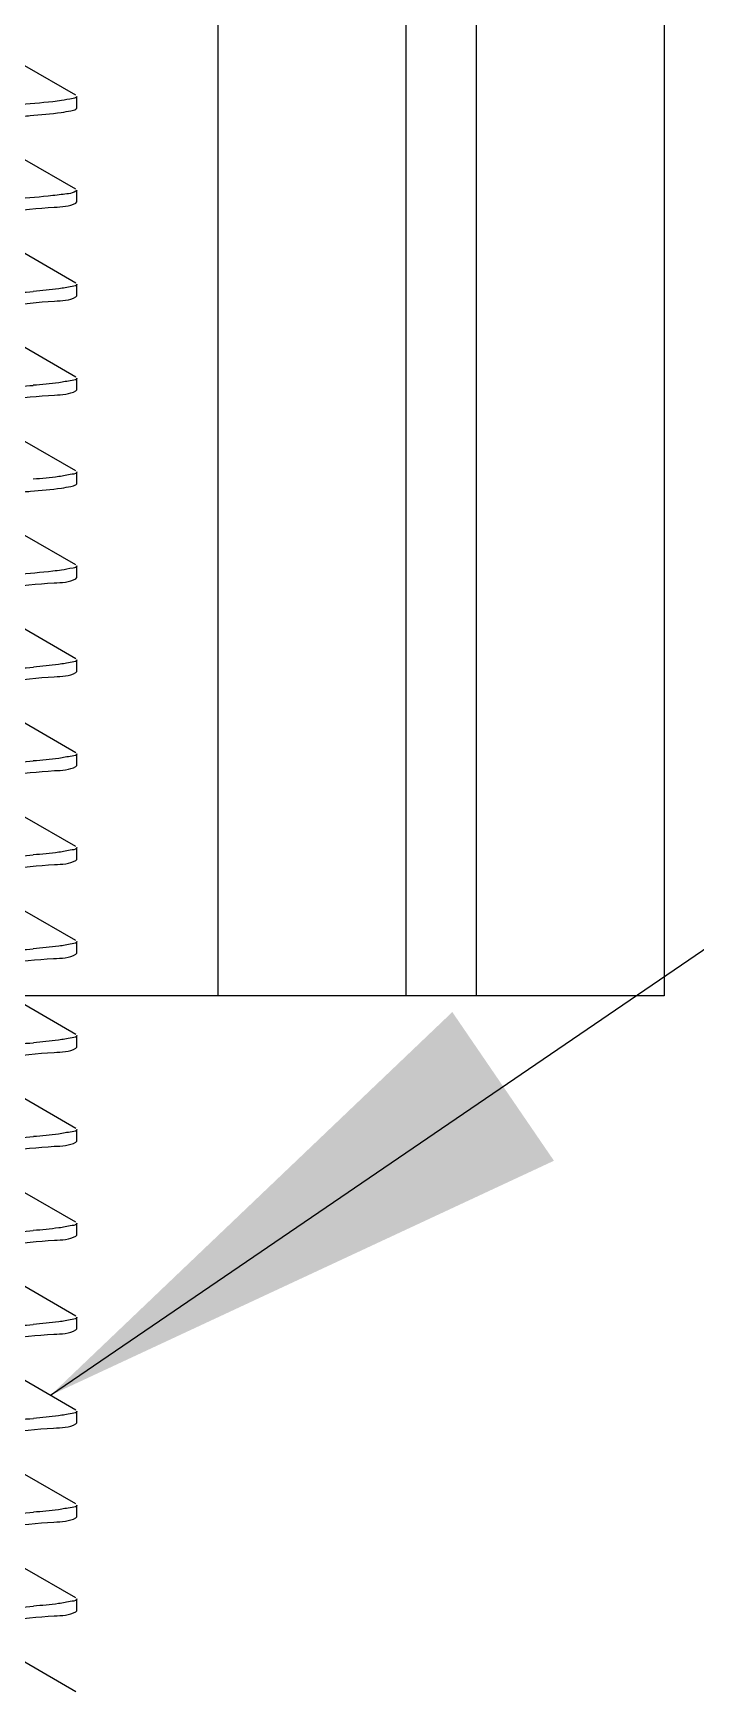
# Model space of a CAD drawing. Extents: x 54907 to 703237, y -798661 to -546661.
# Drawn here: x 370508.3 to 370689.6, y -582677 to -582222.8 of the extents above; entities that cross this region are included whole.
import ezdxf

# ---------------------------------------------------------------- set-up
doc = ezdxf.new("R2010")
doc.units = 0
doc.header["$LTSCALE"] = 1000
doc.header["$MEASUREMENT"] = 0
doc.styles.get("Standard").update_dxf_attribs({"font": 'gbenor.shx', "bigfont": 'gbcbig.shx'})
doc.dimstyles.get("Standard").update_dxf_attribs({"dimscale": 100, "dimtxt": 3.5, "dimasz": 1, "dimexe": 2.5, "dimexo": 3, "dimgap": 1.5, "dimtad": 1, "dimdec": 0, "dimzin": 0, "dimdsep": 46, "dimtxsty": 'Standard', "dimblk": 'ARCHTICK', "dimcen": 0.09, "dimadec": 0, "dimazin": 0, "dimtfac": 1, "dimtdec": 0, "dimtix": 1, "dimtmove": 2, "dimatfit": 3, "dimfxl": 0, "dimtolj": 1, "dimtzin": 0, "dimarcsym": 0})

# ---------------------------------------------------------------- blocks, each defined once
blk = doc.blocks.new('gfhhrryyfd')
at = {"linetype": 'Continuous'}
for p, q in [((3693422.89, -1741005.43), (3693422.89, -1744418.97)), ((3693457.18, -1741005.43), (3693457.18, -1744418.97)), ((3693470.04, -1741005.43), (3693470.04, -1744418.97)), ((3693504.33, -1741005.43), (3693504.33, -1744418.97)), ((3693397.01, -1744254.57), (3693387.71, -1744249.19)), ((3693397.18, -1744256.9), (3693397.18, -1744254.76)), ((3693397.18, -1744256.9), (3693397.18, -1744254.76)), ((3693397.01, -1744257.09), (3693397.18, -1744256.9)), ((3693397.01, -1744271.72), (3693387.71, -1744266.33)), ((3693397.01, -1744274.24), (3693397.18, -1744274.05)), ((3693397.18, -1744274.05), (3693397.18, -1744271.91)), ((3693397.18, -1744274.05), (3693397.18, -1744271.91)), ((3693397.01, -1744288.86), (3693387.71, -1744283.48)), ((3693397.18, -1744291.19), (3693397.18, -1744289.05)), ((3693397.18, -1744291.19), (3693397.18, -1744289.05)), ((3693397.01, -1744291.38), (3693397.18, -1744291.19)), ((3693397.01, -1744306.01), (3693387.71, -1744300.62)), ((3693397.18, -1744308.34), (3693397.18, -1744306.2)), ((3693397.18, -1744308.34), (3693397.18, -1744306.2)), ((3693397.01, -1744308.53), (3693397.18, -1744308.34)), ((3693397.01, -1744323.15), (3693387.71, -1744317.77)), ((3693397.01, -1744325.67), (3693397.18, -1744325.48)), ((3693397.18, -1744325.48), (3693397.18, -1744323.34)), ((3693397.18, -1744325.48), (3693397.18, -1744323.34)), ((3693397.01, -1744340.3), (3693387.71, -1744334.91)), ((3693397.18, -1744342.63), (3693397.18, -1744340.49)), ((3693397.18, -1744342.63), (3693397.18, -1744340.49)), ((3693397.01, -1744342.82), (3693397.18, -1744342.63)), ((3693397.01, -1744357.44), (3693387.71, -1744352.06)), ((3693397.18, -1744359.78), (3693397.18, -1744357.63)), ((3693397.18, -1744359.78), (3693397.18, -1744357.63)), ((3693397.01, -1744359.96), (3693397.18, -1744359.78)), ((3693397.01, -1744374.59), (3693387.71, -1744369.2)), ((3693397.01, -1744377.11), (3693397.18, -1744376.92)), ((3693397.18, -1744376.92), (3693397.18, -1744374.78)), ((3693397.18, -1744376.92), (3693397.18, -1744374.78)), ((3693397.01, -1744391.73), (3693387.71, -1744386.35)), ((3693397.18, -1744394.07), (3693397.18, -1744391.92)), ((3693397.18, -1744394.07), (3693397.18, -1744391.92)), ((3693397.01, -1744394.25), (3693397.18, -1744394.07)), ((3693397.01, -1744408.88), (3693387.71, -1744403.49)), ((3693397.18, -1744411.21), (3693397.18, -1744409.07)), ((3693397.18, -1744411.21), (3693397.18, -1744409.07)), ((3693397.01, -1744411.4), (3693397.18, -1744411.21)), ((3693504.33, -1744418.97), (3693387.71, -1744418.97)), ((3693397.01, -1744426.03), (3693387.71, -1744420.64)), ((3693397.01, -1744428.54), (3693397.18, -1744428.36)), ((3693397.18, -1744428.36), (3693397.18, -1744426.21)), ((3693397.18, -1744428.36), (3693397.18, -1744426.21)), ((3693397.01, -1744443.17), (3693387.71, -1744437.78)), ((3693397.18, -1744445.5), (3693397.18, -1744443.36)), ((3693397.18, -1744445.5), (3693397.18, -1744443.36)), ((3693397.01, -1744445.69), (3693397.18, -1744445.5)), ((3693397.01, -1744460.32), (3693387.71, -1744454.93)), ((3693397.18, -1744462.65), (3693397.18, -1744460.5)), ((3693397.18, -1744462.65), (3693397.18, -1744460.5)), ((3693397.01, -1744462.83), (3693397.18, -1744462.65)), ((3693397.01, -1744477.46), (3693387.71, -1744472.07)), ((3693397.01, -1744479.98), (3693397.18, -1744479.79)), ((3693397.18, -1744479.79), (3693397.18, -1744477.65)), ((3693397.18, -1744479.79), (3693397.18, -1744477.65)), ((3693397.01, -1744494.61), (3693387.71, -1744489.22)), ((3693397.18, -1744496.94), (3693397.18, -1744494.79)), ((3693397.18, -1744496.94), (3693397.18, -1744494.79)), ((3693397.01, -1744497.12), (3693397.18, -1744496.94)), ((3693397.01, -1744511.75), (3693387.71, -1744506.36)), ((3693397.18, -1744514.08), (3693397.18, -1744511.94)), ((3693397.18, -1744514.08), (3693397.18, -1744511.94)), ((3693397.01, -1744514.27), (3693397.18, -1744514.08)), ((3693397.01, -1744528.9), (3693387.71, -1744523.51)), ((3693397.01, -1744531.42), (3693397.18, -1744531.23)), ((3693397.18, -1744531.23), (3693397.18, -1744529.08)), ((3693397.18, -1744531.23), (3693397.18, -1744529.08)), ((3693397.01, -1744546.04), (3693387.71, -1744540.65))]:
    blk.add_line(p, q, dxfattribs=at)
for centre, radius, start, end in [((3693364.4, -1743995.01), 296.41, 273.8155, 274.8057), ((3693364.54, -1744013.95), 294.61, 273.8332, 274.8048), ((3693364.17, -1744060.72), 299.29, 273.7884, 274.8061), ((3693364.39, -1744080.66), 296.48, 273.8148, 274.8057), ((3693364.54, -1744099.63), 294.65, 273.8328, 274.8049), ((3693364.61, -1744117.66), 293.77, 273.8424, 274.8038), ((3693363.87, -1744125.53), 303.07, 273.7545, 274.8058), ((3693364.16, -1744146.33), 299.4, 273.7874, 274.8061), ((3693364.39, -1744166.31), 296.56, 273.8141, 274.8057), ((3693364.54, -1744185.31), 294.7, 273.8323, 274.8049), ((3693363.97, -1744195.33), 301.85, 273.7646, 274.8065), ((3693363.86, -1744211.13), 303.2, 273.7534, 274.8058), ((3693364.15, -1744231.95), 299.51, 273.7864, 274.8061)]:
    blk.add_arc(centre, radius, start, end, dxfattribs=at)
for points, knots in [([(3693394.37, -1744255.54), (3693393.85, -1744255.62), (3693391.14, -1744255.95), (3693388.41, -1744256.16), (3693386.21, -1744256.33)], [0, 0, 0, 0, 0.191424, 1, 1, 1, 1]), ([(3693397.18, -1744254.76), (3693397.18, -1744255.03), (3693395.8, -1744255.26), (3693395.08, -1744255.44), (3693394.37, -1744255.54)], [0, 0, 0, 0, 0.274347, 1, 1, 1, 1]), ([(3693386.11, -1744258.48), (3693386.96, -1744258.41), (3693389.7, -1744258.2), (3693392.45, -1744257.96), (3693394.34, -1744257.69)], [0, 0, 0, 0, 0.307299, 1, 1, 1, 1]), ([(3693394.34, -1744257.69), (3693394.93, -1744257.61), (3693395.82, -1744257.45), (3693396.73, -1744257.25), (3693397.01, -1744257.09)], [0, 0, 0, 0, 0.643818, 1, 1, 1, 1]), ([(3693394.34, -1744272.69), (3693393.82, -1744272.77), (3693391.08, -1744273.1), (3693388.33, -1744273.32), (3693386.11, -1744273.48)], [0, 0, 0, 0, 0.191494, 1, 1, 1, 1]), ([(3693397.18, -1744271.91), (3693397.18, -1744271.99), (3693396.17, -1744272.63), (3693395.24, -1744272.57), (3693394.34, -1744272.69)], [0, 0, 0, 0, 0.089011, 1, 1, 1, 1]), ([(3693384.12, -1744275.76), (3693387.11, -1744275.56), (3693391.29, -1744274.98), (3693395.85, -1744274.9), (3693397.01, -1744274.24)], [0, 0, 0, 0, 0.690459, 1, 1, 1, 1]), ([(3693397.18, -1744289.05), (3693397.18, -1744289.36), (3693395.54, -1744289.57), (3693394.71, -1744289.79), (3693393.88, -1744289.9)], [0, 0, 0, 0, 0.271562, 1, 1, 1, 1]), ([(3693384.24, -1744292.9), (3693387.2, -1744292.7), (3693391.34, -1744292.12), (3693395.86, -1744292.04), (3693397.01, -1744291.38)], [0, 0, 0, 0, 0.690288, 1, 1, 1, 1]), ([(3693397.18, -1744306.2), (3693397.18, -1744306.51), (3693395.54, -1744306.71), (3693394.71, -1744306.94), (3693393.89, -1744307.04)], [0, 0, 0, 0, 0.271625, 1, 1, 1, 1]), ([(3693384.3, -1744310.04), (3693387.24, -1744309.84), (3693391.37, -1744309.27), (3693395.86, -1744309.19), (3693397.01, -1744308.53)], [0, 0, 0, 0, 0.690194, 1, 1, 1, 1]), ([(3693397.18, -1744323.34), (3693397.18, -1744323.65), (3693395.54, -1744323.86), (3693394.71, -1744324.08), (3693393.89, -1744324.19)], [0, 0, 0, 0, 0.271614, 1, 1, 1, 1]), ([(3693394.37, -1744326.27), (3693394.95, -1744326.19), (3693395.83, -1744326.03), (3693396.73, -1744325.83), (3693397.01, -1744325.67)], [0, 0, 0, 0, 0.643386, 1, 1, 1, 1]), ([(3693386.21, -1744327.05), (3693387.05, -1744326.99), (3693389.77, -1744326.77), (3693392.5, -1744326.53), (3693394.37, -1744326.27)], [0, 0, 0, 0, 0.307391, 1, 1, 1, 1]), ([(3693397.18, -1744340.49), (3693397.18, -1744340.76), (3693395.8, -1744340.98), (3693395.08, -1744341.17), (3693394.37, -1744341.27)], [0, 0, 0, 0, 0.274354, 1, 1, 1, 1]), ([(3693383.95, -1744344.35), (3693386.97, -1744344.15), (3693391.21, -1744343.56), (3693395.83, -1744343.49), (3693397.01, -1744342.82)], [0, 0, 0, 0, 0.690713, 1, 1, 1, 1]), ([(3693394.37, -1744341.27), (3693393.86, -1744341.34), (3693391.14, -1744341.67), (3693388.42, -1744341.89), (3693386.21, -1744342.05)], [0, 0, 0, 0, 0.19142, 1, 1, 1, 1]), ([(3693397.18, -1744357.63), (3693397.18, -1744357.95), (3693395.52, -1744358.15), (3693394.69, -1744358.38), (3693393.85, -1744358.48)], [0, 0, 0, 0, 0.271419, 1, 1, 1, 1]), ([(3693384.12, -1744361.49), (3693387.1, -1744361.28), (3693391.29, -1744360.71), (3693395.85, -1744360.63), (3693397.01, -1744359.96)], [0, 0, 0, 0, 0.690466, 1, 1, 1, 1]), ([(3693384.24, -1744378.62), (3693387.19, -1744378.42), (3693391.34, -1744377.85), (3693395.86, -1744377.77), (3693397.01, -1744377.11)], [0, 0, 0, 0, 0.690293, 1, 1, 1, 1]), ([(3693397.18, -1744374.78), (3693397.18, -1744375.09), (3693395.54, -1744375.29), (3693394.71, -1744375.52), (3693393.88, -1744375.63)], [0, 0, 0, 0, 0.271559, 1, 1, 1, 1]), ([(3693397.18, -1744391.92), (3693397.18, -1744392.23), (3693395.54, -1744392.44), (3693394.71, -1744392.66), (3693393.89, -1744392.77)], [0, 0, 0, 0, 0.271624, 1, 1, 1, 1]), ([(3693384.3, -1744395.77), (3693387.24, -1744395.56), (3693391.37, -1744394.99), (3693395.86, -1744394.91), (3693397.01, -1744394.25)], [0, 0, 0, 0, 0.690195, 1, 1, 1, 1]), ([(3693397.18, -1744409.07), (3693397.18, -1744409.38), (3693395.54, -1744409.58), (3693394.71, -1744409.81), (3693393.89, -1744409.92)], [0, 0, 0, 0, 0.271616, 1, 1, 1, 1]), ([(3693383.72, -1744412.95), (3693386.8, -1744412.74), (3693391.11, -1744412.15), (3693395.81, -1744412.09), (3693397.01, -1744411.4)], [0, 0, 0, 0, 0.691024, 1, 1, 1, 1]), ([(3693383.94, -1744430.08), (3693386.97, -1744429.88), (3693391.21, -1744429.29), (3693395.83, -1744429.22), (3693397.01, -1744428.54)], [0, 0, 0, 0, 0.690723, 1, 1, 1, 1]), ([(3693397.18, -1744426.21), (3693397.18, -1744426.53), (3693395.5, -1744426.73), (3693394.65, -1744426.96), (3693393.81, -1744427.07)], [0, 0, 0, 0, 0.271198, 1, 1, 1, 1]), ([(3693397.18, -1744443.36), (3693397.18, -1744443.67), (3693395.52, -1744443.88), (3693394.69, -1744444.1), (3693393.85, -1744444.21)], [0, 0, 0, 0, 0.271414, 1, 1, 1, 1]), ([(3693384.11, -1744447.21), (3693387.1, -1744447.01), (3693391.29, -1744446.43), (3693395.85, -1744446.36), (3693397.01, -1744445.69)], [0, 0, 0, 0, 0.690473, 1, 1, 1, 1]), ([(3693397.18, -1744460.5), (3693397.18, -1744460.81), (3693395.54, -1744461.02), (3693394.71, -1744461.25), (3693393.88, -1744461.35)], [0, 0, 0, 0, 0.271556, 1, 1, 1, 1]), ([(3693384.23, -1744464.35), (3693387.19, -1744464.15), (3693391.34, -1744463.57), (3693395.86, -1744463.5), (3693397.01, -1744462.83)], [0, 0, 0, 0, 0.690297, 1, 1, 1, 1]), ([(3693383.79, -1744481.53), (3693386.85, -1744481.32), (3693391.14, -1744480.73), (3693395.82, -1744480.66), (3693397.01, -1744479.98)], [0, 0, 0, 0, 0.690936, 1, 1, 1, 1]), ([(3693397.18, -1744477.65), (3693397.18, -1744477.96), (3693395.54, -1744478.17), (3693394.71, -1744478.39), (3693393.89, -1744478.5)], [0, 0, 0, 0, 0.271623, 1, 1, 1, 1]), ([(3693397.18, -1744494.79), (3693397.18, -1744495.11), (3693395.51, -1744495.31), (3693394.67, -1744495.54), (3693393.83, -1744495.65)], [0, 0, 0, 0, 0.271302, 1, 1, 1, 1]), ([(3693383.71, -1744498.68), (3693386.79, -1744498.47), (3693391.11, -1744497.87), (3693395.81, -1744497.81), (3693397.01, -1744497.12)], [0, 0, 0, 0, 0.691035, 1, 1, 1, 1]), ([(3693397.18, -1744511.94), (3693397.18, -1744512.26), (3693395.5, -1744512.46), (3693394.65, -1744512.69), (3693393.81, -1744512.8)], [0, 0, 0, 0, 0.27119, 1, 1, 1, 1]), ([(3693383.93, -1744515.81), (3693386.96, -1744515.6), (3693391.2, -1744515.01), (3693395.83, -1744514.95), (3693397.01, -1744514.27)], [0, 0, 0, 0, 0.690732, 1, 1, 1, 1]), ([(3693384.11, -1744532.94), (3693387.1, -1744532.74), (3693391.28, -1744532.16), (3693395.85, -1744532.08), (3693397.01, -1744531.42)], [0, 0, 0, 0, 0.69048, 1, 1, 1, 1]), ([(3693397.18, -1744529.08), (3693397.18, -1744529.4), (3693395.52, -1744529.6), (3693394.68, -1744529.83), (3693393.85, -1744529.94)], [0, 0, 0, 0, 0.271408, 1, 1, 1, 1])]:
    blk.add_open_spline(points, degree=3, knots=knots, dxfattribs=at)
for points in [[(3693393.88, -1744289.9), (3693392.34, -1744290.1), (3693390.78, -1744290.25), (3693389.23, -1744290.38)], [(3693393.89, -1744307.04), (3693392.34, -1744307.25), (3693390.78, -1744307.39), (3693389.22, -1744307.52)], [(3693393.89, -1744324.19), (3693392.33, -1744324.39), (3693390.77, -1744324.54), (3693389.21, -1744324.67)], [(3693393.85, -1744358.48), (3693392.32, -1744358.68), (3693390.78, -1744358.83), (3693389.25, -1744358.96)], [(3693393.88, -1744375.63), (3693392.34, -1744375.83), (3693390.78, -1744375.97), (3693389.23, -1744376.1)], [(3693393.89, -1744392.77), (3693392.34, -1744392.97), (3693390.78, -1744393.12), (3693389.22, -1744393.25)], [(3693393.89, -1744409.92), (3693392.33, -1744410.12), (3693390.77, -1744410.26), (3693389.21, -1744410.4)], [(3693393.81, -1744427.07), (3693392.3, -1744427.27), (3693390.78, -1744427.41), (3693389.26, -1744427.54)], [(3693393.85, -1744444.21), (3693392.32, -1744444.41), (3693390.78, -1744444.55), (3693389.25, -1744444.68)], [(3693393.88, -1744461.35), (3693392.34, -1744461.55), (3693390.78, -1744461.7), (3693389.23, -1744461.83)], [(3693393.89, -1744478.5), (3693392.34, -1744478.7), (3693390.78, -1744478.84), (3693389.22, -1744478.98)], [(3693393.83, -1744495.65), (3693392.31, -1744495.85), (3693390.79, -1744495.99), (3693389.26, -1744496.12)], [(3693393.81, -1744512.8), (3693392.3, -1744512.99), (3693390.78, -1744513.13), (3693389.26, -1744513.26)], [(3693393.85, -1744529.94), (3693392.32, -1744530.14), (3693390.78, -1744530.28), (3693389.25, -1744530.41)]]:
    blk.add_open_spline(points, degree=3, dxfattribs=at)
blk.add_leader([(3693392.36, -1744491.91), (3693997.43, -1744078.66)], dimstyle='Standard', override={"dimgap": 20, "dimtad": 0})

msp = doc.modelspace()

# ---------------------------------------------------------------- block references
at = {"lineweight": -3, "xscale": 1.5, "yscale": 1.5, "zscale": 1.5}
msp.add_blockref('gfhhrryyfd', (-5169575.55, 2034142.04), dxfattribs=at)

doc.saveas('drawing.dxf')
